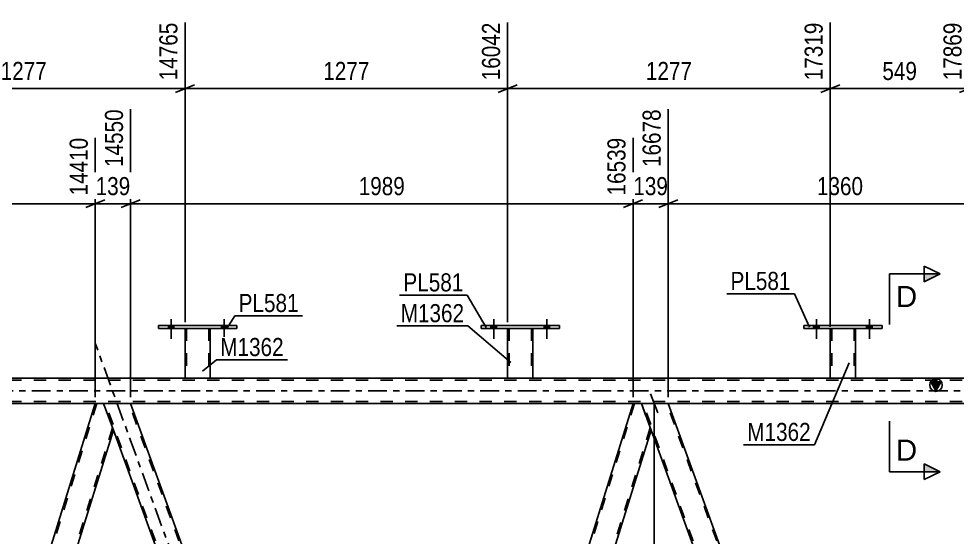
# Model space of a CAD drawing. Header units: millimetres. Extents: x 0 to 841, y 0 to 594.
# Drawn here: x 609.9 to 758.5, y 435.4 to 517.4 of the extents above; entities that cross this region are included whole.
import ezdxf

# ---------------------------------------------------------------- set-up
doc = ezdxf.new("R2010")
doc.units = ezdxf.units.MM
doc.linetypes.add('DXK_LINE_DOT2', pattern=[3.9198, 1.9599, -1.9599])
doc.linetypes.add('DXK_LINE_DOT3', pattern=[5.9187, 2.979, -0.9799, 0.9799, -0.9799])
doc.styles.add('Arial', font='ARIAL.TTF', dxfattribs={"height": 0.2})
doc.styles.add('Arial Narrow', font='ARIALN.TTF', dxfattribs={"height": 0.2})

# ---------------------------------------------------------------- blocks, each defined once
blk = doc.blocks.new('Part-814735472-3443 - 3299')
at = {"color": 2, "linetype": 'Continuous'}
for p, q in [((738.37, 468.39), (738.37, 460.55)), ((742.37, 468.39), (742.37, 460.55)), ((738.37, 460.55), (742.37, 460.55))]:
    blk.add_line(p, q, dxfattribs=at)
at = {"color": 7, "linetype": 'DXK_LINE_DOT2'}
for p, q in [((738.37, 468.39), (742.37, 468.39)), ((738.37, 468.39), (738.37, 468.39)), ((738.37, 468.39), (738.37, 468.39)), ((738.61, 468.39), (738.61, 460.55)), ((742.13, 468.39), (742.13, 460.55)), ((742.37, 468.39), (742.37, 468.39)), ((742.37, 468.39), (742.37, 468.39)), ((742.08, 460.55), (742.12, 460.55)), ((742.08, 460.55), (742.12, 460.55)), ((742.12, 460.55), (742.13, 460.55)), ((742.12, 460.55), (742.13, 460.55))]:
    blk.add_line(p, q, dxfattribs=at)
blk = doc.blocks.new('Bolt-814735472-3317 - 3299')
at = {"linetype": 'Continuous'}
for points in [[(684.65, 468.39), (685.53, 468.39), (685.53, 468.87), (684.65, 468.87)], [(693.05, 468.39), (693.93, 468.39), (693.93, 468.87), (693.05, 468.87)]]:
    blk.add_hatch(color=1, dxfattribs=at).paths.add_polyline_path(points)
at = {"color": 1, "linetype": 'Continuous'}
for p, q in [((685.09, 469.87), (685.09, 466.75)), ((693.49, 469.87), (693.49, 466.75)), ((684.65, 468.87), (684.65, 468.39)), ((685.53, 468.87), (685.53, 468.39)), ((693.05, 468.87), (693.05, 468.39)), ((693.93, 468.87), (693.93, 468.39))]:
    blk.add_line(p, q, dxfattribs=at)
blk = doc.blocks.new('Bolt-814735472-3318 - 3299')
at = {"linetype": 'Continuous'}
for points in [[(684.65, 468.39), (685.53, 468.39), (685.53, 468.87), (684.65, 468.87)], [(693.05, 468.39), (693.93, 468.39), (693.93, 468.87), (693.05, 468.87)]]:
    blk.add_hatch(color=1, dxfattribs=at).paths.add_polyline_path(points)
at = {"color": 1, "linetype": 'Continuous'}
for p, q in [((685.09, 469.87), (685.09, 466.75)), ((693.49, 469.87), (693.49, 466.75)), ((684.65, 468.87), (684.65, 468.39)), ((685.53, 468.87), (685.53, 468.39)), ((693.05, 468.87), (693.05, 468.39)), ((693.93, 468.87), (693.93, 468.39))]:
    blk.add_line(p, q, dxfattribs=at)
blk = doc.blocks.new('Bolt-814735472-3319 - 3299')
at = {"linetype": 'Continuous'}
for points in [[(633.57, 468.39), (634.45, 468.39), (634.45, 468.87), (633.57, 468.87)], [(641.97, 468.39), (642.85, 468.39), (642.85, 468.87), (641.97, 468.87)]]:
    blk.add_hatch(color=1, dxfattribs=at).paths.add_polyline_path(points)
at = {"color": 1, "linetype": 'Continuous'}
for p, q in [((634.01, 469.87), (634.01, 466.75)), ((642.41, 469.87), (642.41, 466.75)), ((633.57, 468.87), (633.57, 468.39)), ((634.45, 468.87), (634.45, 468.39)), ((641.97, 468.87), (641.97, 468.39)), ((642.85, 468.87), (642.85, 468.39))]:
    blk.add_line(p, q, dxfattribs=at)
blk = doc.blocks.new('Bolt-814735472-3320 - 3299')
at = {"linetype": 'Continuous'}
for points in [[(633.57, 468.39), (634.45, 468.39), (634.45, 468.87), (633.57, 468.87)], [(641.97, 468.39), (642.85, 468.39), (642.85, 468.87), (641.97, 468.87)]]:
    blk.add_hatch(color=1, dxfattribs=at).paths.add_polyline_path(points)
at = {"color": 1, "linetype": 'Continuous'}
for p, q in [((634.01, 469.87), (634.01, 466.75)), ((642.41, 469.87), (642.41, 466.75)), ((633.57, 468.87), (633.57, 468.39)), ((634.45, 468.87), (634.45, 468.39)), ((641.97, 468.87), (641.97, 468.39)), ((642.85, 468.87), (642.85, 468.39))]:
    blk.add_line(p, q, dxfattribs=at)
blk = doc.blocks.new('Bolt-814735472-3325 - 3299')
at = {"linetype": 'Continuous'}
for points in [[(735.73, 468.39), (736.61, 468.39), (736.61, 468.87), (735.73, 468.87)], [(744.13, 468.39), (745.01, 468.39), (745.01, 468.87), (744.13, 468.87)]]:
    blk.add_hatch(color=1, dxfattribs=at).paths.add_polyline_path(points)
at = {"color": 1, "linetype": 'Continuous'}
for p, q in [((736.17, 469.87), (736.17, 466.75)), ((744.57, 469.87), (744.57, 466.75)), ((735.73, 468.87), (735.73, 468.39)), ((736.61, 468.87), (736.61, 468.39)), ((744.13, 468.87), (744.13, 468.39)), ((745.01, 468.87), (745.01, 468.39))]:
    blk.add_line(p, q, dxfattribs=at)
blk = doc.blocks.new('Bolt-814735472-3326 - 3299')
at = {"linetype": 'Continuous'}
for points in [[(735.73, 468.39), (736.61, 468.39), (736.61, 468.87), (735.73, 468.87)], [(744.13, 468.39), (745.01, 468.39), (745.01, 468.87), (744.13, 468.87)]]:
    blk.add_hatch(color=1, dxfattribs=at).paths.add_polyline_path(points)
at = {"color": 1, "linetype": 'Continuous'}
for p, q in [((736.17, 469.87), (736.17, 466.75)), ((744.57, 469.87), (744.57, 466.75)), ((735.73, 468.87), (735.73, 468.39)), ((736.61, 468.87), (736.61, 468.39)), ((744.13, 468.87), (744.13, 468.39)), ((745.01, 468.87), (745.01, 468.39))]:
    blk.add_line(p, q, dxfattribs=at)
blk = doc.blocks.new('Part-814735472-3448 - 3299')
at = {"color": 2, "linetype": 'Continuous'}
for p, q in [((683.09, 468.87), (683.09, 468.39)), ((695.49, 468.87), (683.09, 468.87)), ((683.09, 468.39), (695.49, 468.39)), ((695.49, 468.39), (695.49, 468.87))]:
    blk.add_line(p, q, dxfattribs=at)
blk = doc.blocks.new('Part-814735472-3453 - 3299')
at = {"color": 2, "linetype": 'Continuous'}
for p, q in [((687.29, 468.39), (687.29, 460.55)), ((691.29, 468.39), (691.29, 460.55)), ((687.29, 460.55), (691.29, 460.55))]:
    blk.add_line(p, q, dxfattribs=at)
at = {"color": 7, "linetype": 'DXK_LINE_DOT2'}
for p, q in [((687.29, 468.39), (691.29, 468.39)), ((687.29, 468.39), (687.29, 468.39)), ((687.29, 468.39), (687.29, 468.39)), ((687.53, 468.39), (687.53, 460.55)), ((691.05, 468.39), (691.05, 460.55)), ((691.29, 468.39), (691.29, 468.39)), ((691.29, 468.39), (691.29, 468.39)), ((691, 460.55), (691.04, 460.55)), ((691, 460.55), (691.04, 460.55)), ((691.04, 460.55), (691.05, 460.55)), ((691.04, 460.55), (691.05, 460.55))]:
    blk.add_line(p, q, dxfattribs=at)
blk = doc.blocks.new('Part-814735472-3458 - 3299')
at = {"color": 2, "linetype": 'Continuous'}
for p, q in [((632.01, 468.87), (632.01, 468.39)), ((644.41, 468.87), (632.01, 468.87)), ((632.01, 468.39), (644.41, 468.39)), ((644.41, 468.39), (644.41, 468.87))]:
    blk.add_line(p, q, dxfattribs=at)
blk = doc.blocks.new('Part-814735472-3463 - 3299')
at = {"color": 2, "linetype": 'Continuous'}
for p, q in [((636.21, 468.39), (636.21, 460.55)), ((640.21, 468.39), (640.21, 460.55)), ((636.21, 460.55), (640.21, 460.55))]:
    blk.add_line(p, q, dxfattribs=at)
at = {"color": 7, "linetype": 'DXK_LINE_DOT2'}
for p, q in [((636.21, 468.39), (640.21, 468.39)), ((636.21, 468.39), (636.21, 468.39)), ((636.21, 468.39), (636.21, 468.39)), ((636.45, 468.39), (636.45, 460.55)), ((639.97, 468.39), (639.97, 460.55)), ((640.21, 468.39), (640.21, 468.39)), ((640.21, 468.39), (640.21, 468.39)), ((639.92, 460.55), (639.95, 460.55)), ((639.92, 460.55), (639.95, 460.55)), ((639.95, 460.55), (639.97, 460.55)), ((639.95, 460.55), (639.97, 460.55))]:
    blk.add_line(p, q, dxfattribs=at)
blk = doc.blocks.new('Part-814735472-3633 - 3299')
at = {"linetype": 'Continuous'}
blk.add_hatch(color=2, dxfattribs=at).paths.add_polyline_path([(755.11, 458.54), (754.31, 459.94), (755.91, 459.94)])
at = {"color": 2, "linetype": 'Continuous'}
for p, q in [((102.93, 460.54), (767.11, 460.54)), ((755.11, 458.54), (754.31, 459.94)), ((754.31, 459.94), (755.91, 459.94)), ((755.91, 459.94), (755.11, 458.54)), ((622.01, 456.54), (542.46, 456.54)), ((707.15, 456.54), (627.59, 456.54)), ((767.11, 456.54), (712.72, 456.54))]:
    blk.add_line(p, q, dxfattribs=at)
at = {"color": 7, "linetype": 'DXK_LINE_DOT2'}
for p, q in [((767.11, 460.22), (102.93, 460.22)), ((767.11, 456.86), (102.93, 456.86)), ((627.59, 456.54), (622.01, 456.54)), ((712.72, 456.54), (707.15, 456.54))]:
    blk.add_line(p, q, dxfattribs=at)
at = {"color": 7, "linetype": 'DXK_LINE_DOT3'}
blk.add_line((102.93, 458.54), (767.11, 458.54), dxfattribs=at)
at = {"color": 2, "linetype": 'Continuous'}
blk.add_circle((755.11, 459.44), 1, dxfattribs=at)
blk = doc.blocks.new('Part-814735472-3488 - 3299')
at = {"color": 2, "linetype": 'Continuous'}
for p, q in [((734.17, 468.87), (734.17, 468.39)), ((746.57, 468.87), (734.17, 468.87)), ((734.17, 468.39), (746.57, 468.39)), ((746.57, 468.39), (746.57, 468.87))]:
    blk.add_line(p, q, dxfattribs=at)
blk = doc.blocks.new('Part-814735472-3549 - 3299')
at = {"color": 7, "linetype": 'DXK_LINE_DOT3'}
blk.add_line((673, 325.93), (622.04, 465.94), dxfattribs=at)
at = {"color": 2, "linetype": 'Continuous'}
for p, q in [((627.59, 456.54), (623.33, 456.54)), ((669.96, 340.14), (627.59, 456.54)), ((665.7, 340.14), (624.88, 452.29))]:
    blk.add_line(p, q, dxfattribs=at)
at = {"color": 7, "linetype": 'DXK_LINE_DOT2'}
for p, q in [((623.33, 456.54), (624.88, 452.29)), ((667.71, 335.32), (623.59, 456.54)), ((671.45, 335.32), (627.33, 456.54)), ((667.45, 335.32), (665.7, 340.14)), ((671.71, 335.32), (669.96, 340.14)), ((671.71, 335.32), (667.45, 335.32))]:
    blk.add_line(p, q, dxfattribs=at)
blk = doc.blocks.new('Part-814735472-3554 - 3299')
at = {"color": 7, "linetype": 'DXK_LINE_DOT2'}
for p, q in [((707.4, 456.54), (670.58, 338.42)), ((709.88, 452.67), (673.3, 335.32)), ((670.87, 340.14), (670.45, 338.79)), ((671.71, 335.32), (670.45, 338.79)), ((675.06, 340.14), (673.55, 335.32)), ((673.55, 335.32), (671.71, 335.32))]:
    blk.add_line(p, q, dxfattribs=at)
at = {"color": 2, "linetype": 'Continuous'}
for p, q in [((707.15, 456.54), (670.87, 340.14)), ((708.47, 456.54), (707.15, 456.54)), ((710.01, 452.29), (708.47, 456.54)), ((710.01, 452.29), (675.06, 340.14))]:
    blk.add_line(p, q, dxfattribs=at)
blk = doc.blocks.new('Part-814735472-3564 - 3299')
at = {"color": 2, "linetype": 'Continuous'}
for p, q in [((712.72, 456.54), (708.47, 456.54)), ((756.84, 335.32), (712.72, 456.54)), ((752.59, 335.32), (710.01, 452.29))]:
    blk.add_line(p, q, dxfattribs=at)
at = {"color": 7, "linetype": 'DXK_LINE_DOT2'}
for p, q in [((708.47, 456.54), (710.01, 452.29)), ((752.84, 335.32), (708.72, 456.54)), ((756.59, 335.32), (712.47, 456.54)), ((752.59, 335.32), (756.84, 335.32))]:
    blk.add_line(p, q, dxfattribs=at)
blk = doc.blocks.new('Part-814735472-3569 - 3299')
at = {"color": 2, "linetype": 'Continuous'}
for p, q in [((622.01, 456.54), (585.31, 338.79)), ((623.33, 456.54), (622.01, 456.54)), ((623.33, 456.54), (624.88, 452.29)), ((624.88, 452.29), (588.42, 335.32)), ((586.58, 335.32), (585.31, 338.79))]:
    blk.add_line(p, q, dxfattribs=at)
at = {"color": 7, "linetype": 'DXK_LINE_DOT2'}
for p, q in [((622.27, 456.54), (585.45, 338.42)), ((624.74, 452.67), (588.17, 335.32)), ((588.42, 335.32), (586.58, 335.32))]:
    blk.add_line(p, q, dxfattribs=at)
blk = doc.blocks.new('StraightDimension-814735472-4511 - 3299')
at = {"color": 7, "linetype": 'Continuous'}
for p, q in [((627.59, 457.54), (627.59, 503.08)), ((707.15, 457.54), (707.15, 498.58)), ((629.09, 488.74), (626.09, 487.54)), ((627.59, 488.14), (707.15, 488.14)), ((705.65, 487.54), (708.65, 488.74))]:
    blk.add_line(p, q, dxfattribs=at)
at = {"color": 0}
blk.add_wipeout([(671.63, 488.89), (671.63, 493.09), (663.11, 493.09), (663.11, 488.89)], dxfattribs=at)
at = {"color": 3, "style": 'Arial Narrow'}
blk.add_text('1989', height=2.863, dxfattribs=at).set_placement((663.71, 489.49))
at = {"color": 0, "linetype": 'Continuous'}
blk.add_wipeout([(706.55, 499.18), (702.35, 499.18), (702.35, 488.84), (706.55, 488.84)], dxfattribs=at)
at = {"color": 3, "linetype": 'Continuous', "style": 'Arial Narrow'}
blk.add_text('16539', height=2.863, rotation=90.0002, dxfattribs=at).set_placement((705.95, 489.44))
blk = doc.blocks.new('StraightDimension-814735472-3995 - 3299')
at = {"color": 7, "linetype": 'Continuous'}
for p, q in [((711.09, 455.04), (709.89, 458.04)), ((722.74, 456.54), (707.64, 456.54)), ((710.49, 335.32), (710.49, 456.54)), ((709.89, 336.82), (711.09, 333.82)), ((727.42, 335.32), (707.64, 335.32))]:
    blk.add_line(p, q, dxfattribs=at)
at = {"color": 0}
blk.add_wipeout([(709.74, 400.19), (705.54, 400.19), (705.54, 391.68), (709.74, 391.68)], dxfattribs=at)
at = {"color": 3, "style": 'Arial Narrow'}
blk.add_text('3031', height=2.863, rotation=90.0002, dxfattribs=at).set_placement((709.14, 392.28))
blk = doc.blocks.new('StraightDimension-814735472-12376 - 3299')
at = {"color": 7, "linetype": 'Continuous'}
for p, q in [((820.19, 467.85), (818.99, 470.85)), ((765.35, 469.35), (821.99, 469.35)), ((819.59, 324.94), (819.59, 469.35)), ((818.99, 326.44), (820.19, 323.44)), ((679.19, 324.94), (821.99, 324.94))]:
    blk.add_line(p, q, dxfattribs=at)
at = {"color": 0}
blk.add_wipeout([(818.84, 401.4), (814.64, 401.4), (814.64, 392.89), (818.84, 392.89)], dxfattribs=at)
at = {"color": 3, "style": 'Arial Narrow'}
blk.add_text('3610', height=2.863, rotation=90.0002, dxfattribs=at).set_placement((818.24, 393.49))
blk = doc.blocks.new('StraightDimension-814735472-4463 - 3299')
at = {"color": 7, "linetype": 'Continuous'}
for p, q in [((542.46, 457.54), (542.46, 503.08)), ((622.01, 457.54), (622.01, 498.58)), ((543.96, 488.74), (540.96, 487.54)), ((542.46, 488.14), (622.01, 488.14)), ((620.51, 487.54), (623.51, 488.74))]:
    blk.add_line(p, q, dxfattribs=at)
at = {"color": 0}
blk.add_wipeout([(586.49, 488.89), (586.49, 493.09), (577.98, 493.09), (577.98, 488.89)], dxfattribs=at)
at = {"color": 3, "style": 'Arial Narrow'}
blk.add_text('1989', height=2.863, dxfattribs=at).set_placement((578.58, 489.49))
at = {"color": 0, "linetype": 'Continuous'}
blk.add_wipeout([(621.41, 499.18), (617.21, 499.18), (617.21, 488.84), (621.41, 488.84)], dxfattribs=at)
at = {"color": 3, "linetype": 'Continuous', "style": 'Arial Narrow'}
blk.add_text('14410', height=2.863, rotation=90.0002, dxfattribs=at).set_placement((620.81, 489.44))
blk = doc.blocks.new('StraightDimension-814735472-4487 - 3299')
at = {"color": 7, "linetype": 'Continuous'}
for p, q in [((627.59, 457.54), (627.59, 503.08)), ((622.01, 457.54), (622.01, 498.58)), ((620.51, 487.54), (623.51, 488.74)), ((622.01, 488.14), (627.59, 488.14)), ((629.09, 488.74), (626.09, 487.54))]:
    blk.add_line(p, q, dxfattribs=at)
at = {"color": 0}
blk.add_wipeout([(628.14, 488.89), (628.14, 493.09), (621.46, 493.09), (621.46, 488.89)], dxfattribs=at)
at = {"color": 3, "style": 'Arial Narrow'}
blk.add_text('139', height=2.863, dxfattribs=at).set_placement((622.06, 489.49))
at = {"color": 0, "linetype": 'Continuous'}
blk.add_wipeout([(626.99, 503.68), (622.79, 503.68), (622.79, 493.34), (626.99, 493.34)], dxfattribs=at)
at = {"color": 3, "linetype": 'Continuous', "style": 'Arial Narrow'}
blk.add_text('14550', height=2.863, rotation=90.0002, dxfattribs=at).set_placement((626.39, 493.94))
blk = doc.blocks.new('StraightDimension-814735472-4535 - 3299')
at = {"color": 7, "linetype": 'Continuous'}
for p, q in [((712.72, 457.54), (712.72, 503.08)), ((707.15, 457.54), (707.15, 498.58)), ((705.65, 487.54), (708.65, 488.74)), ((707.15, 488.14), (712.72, 488.14)), ((714.22, 488.74), (711.22, 487.54))]:
    blk.add_line(p, q, dxfattribs=at)
at = {"color": 0}
blk.add_wipeout([(713.28, 488.89), (713.28, 493.09), (706.59, 493.09), (706.59, 488.89)], dxfattribs=at)
at = {"color": 3, "style": 'Arial Narrow'}
blk.add_text('139', height=2.863, dxfattribs=at).set_placement((707.19, 489.49))
at = {"color": 0, "linetype": 'Continuous'}
blk.add_wipeout([(712.12, 503.68), (707.92, 503.68), (707.92, 493.34), (712.12, 493.34)], dxfattribs=at)
at = {"color": 3, "linetype": 'Continuous', "style": 'Arial Narrow'}
blk.add_text('16678', height=2.863, rotation=90.0002, dxfattribs=at).set_placement((711.52, 493.94))
blk = doc.blocks.new('StraightDimension-814735472-4559 - 3299')
at = {"color": 7, "linetype": 'Continuous'}
for p, q in [((712.72, 457.54), (712.72, 503.08)), ((767.11, 461.54), (767.11, 498.58)), ((714.22, 488.74), (711.22, 487.54)), ((712.72, 488.14), (767.11, 488.14)), ((765.61, 487.54), (768.61, 488.74))]:
    blk.add_line(p, q, dxfattribs=at)
at = {"color": 0}
blk.add_wipeout([(744.17, 488.89), (744.17, 493.09), (735.66, 493.09), (735.66, 488.89)], dxfattribs=at)
at = {"color": 3, "style": 'Arial Narrow'}
blk.add_text('1360', height=2.863, dxfattribs=at).set_placement((736.26, 489.49))
at = {"color": 0, "linetype": 'Continuous'}
blk.add_wipeout([(766.51, 499.18), (762.31, 499.18), (762.31, 488.84), (766.51, 488.84)], dxfattribs=at)
at = {"color": 3, "linetype": 'Continuous', "style": 'Arial Narrow'}
blk.add_text('18038', height=2.863, rotation=90.0002, dxfattribs=at).set_placement((765.91, 489.44))
blk = doc.blocks.new('StraightDimension-814735472-8006 - 3299')
at = {"color": 7, "linetype": 'Continuous'}
for p, q in [((585.13, 469.39), (585.13, 516.8)), ((636.21, 469.39), (636.21, 516.8)), ((586.63, 506.96), (583.63, 505.76)), ((634.71, 505.76), (637.71, 506.96)), ((585.13, 506.36), (636.21, 506.36))]:
    blk.add_line(p, q, dxfattribs=at)
at = {"color": 0}
blk.add_wipeout([(614.93, 507.11), (614.93, 511.31), (606.42, 511.31), (606.42, 507.11)], dxfattribs=at)
at = {"color": 3, "style": 'Arial Narrow'}
blk.add_text('1277', height=2.863, dxfattribs=at).set_placement((607.02, 507.71))
at = {"color": 0, "linetype": 'Continuous'}
blk.add_wipeout([(635.61, 517.4), (631.41, 517.4), (631.41, 507.06), (635.61, 507.06)], dxfattribs=at)
at = {"color": 3, "linetype": 'Continuous', "style": 'Arial Narrow'}
blk.add_text('14765', height=2.863, rotation=90.0002, dxfattribs=at).set_placement((635.01, 507.66))
blk = doc.blocks.new('StraightDimension-814735472-8003 - 3299')
at = {"color": 7, "linetype": 'Continuous'}
for p, q in [((738.37, 468.66), (738.37, 516.8)), ((760.35, 470.35), (760.35, 516.8)), ((739.87, 506.96), (736.87, 505.76)), ((758.85, 505.76), (761.85, 506.96)), ((738.37, 506.36), (760.35, 506.36))]:
    blk.add_line(p, q, dxfattribs=at)
at = {"color": 0}
blk.add_wipeout([(752.7, 507.11), (752.7, 511.31), (746.02, 511.31), (746.02, 507.11)], dxfattribs=at)
at = {"color": 3, "style": 'Arial Narrow'}
blk.add_text('549', height=2.863, dxfattribs=at).set_placement((746.62, 507.71))
at = {"color": 0, "linetype": 'Continuous'}
blk.add_wipeout([(759.75, 517.4), (755.55, 517.4), (755.55, 507.06), (759.75, 507.06)], dxfattribs=at)
at = {"color": 3, "linetype": 'Continuous', "style": 'Arial Narrow'}
blk.add_text('17869', height=2.863, rotation=90.0002, dxfattribs=at).set_placement((759.15, 507.66))
blk = doc.blocks.new('StraightDimension-814735472-8004 - 3299')
at = {"color": 7, "linetype": 'Continuous'}
for p, q in [((687.29, 469.39), (687.29, 516.8)), ((738.37, 468.66), (738.37, 516.8)), ((688.79, 506.96), (685.79, 505.76)), ((736.87, 505.76), (739.87, 506.96)), ((687.29, 506.36), (738.37, 506.36))]:
    blk.add_line(p, q, dxfattribs=at)
at = {"color": 0}
blk.add_wipeout([(717.09, 507.11), (717.09, 511.31), (708.58, 511.31), (708.58, 507.11)], dxfattribs=at)
at = {"color": 3, "style": 'Arial Narrow'}
blk.add_text('1277', height=2.863, dxfattribs=at).set_placement((709.18, 507.71))
at = {"color": 0, "linetype": 'Continuous'}
blk.add_wipeout([(737.77, 517.4), (733.57, 517.4), (733.57, 507.06), (737.77, 507.06)], dxfattribs=at)
at = {"color": 3, "linetype": 'Continuous', "style": 'Arial Narrow'}
blk.add_text('17319', height=2.863, rotation=90.0002, dxfattribs=at).set_placement((737.17, 507.66))
blk = doc.blocks.new('StraightDimension-814735472-8005 - 3299')
at = {"color": 7, "linetype": 'Continuous'}
for p, q in [((636.21, 469.39), (636.21, 516.8)), ((687.29, 469.39), (687.29, 516.8)), ((637.71, 506.96), (634.71, 505.76)), ((685.79, 505.76), (688.79, 506.96)), ((636.21, 506.36), (687.29, 506.36))]:
    blk.add_line(p, q, dxfattribs=at)
at = {"color": 0}
blk.add_wipeout([(666.01, 507.11), (666.01, 511.31), (657.5, 511.31), (657.5, 507.11)], dxfattribs=at)
at = {"color": 3, "style": 'Arial Narrow'}
blk.add_text('1277', height=2.863, dxfattribs=at).set_placement((658.1, 507.71))
at = {"color": 0, "linetype": 'Continuous'}
blk.add_wipeout([(686.69, 517.4), (682.49, 517.4), (682.49, 507.06), (686.69, 507.06)], dxfattribs=at)
at = {"color": 3, "linetype": 'Continuous', "style": 'Arial Narrow'}
blk.add_text('16042', height=2.863, rotation=90.0002, dxfattribs=at).set_placement((686.09, 507.66))
blk = doc.blocks.new('Mark-814735472-3444 - 3299')
at = {"color": 0}
blk.add_wipeout([(680.3, 474.26), (680.3, 477.26), (670.79, 477.26), (670.79, 474.26)], dxfattribs=at)
blk.add_wipeout([(680.3, 474.26), (680.3, 477.26), (670.79, 477.26), (670.79, 474.26)], dxfattribs=at)
at = {"color": 30, "linetype": 'Continuous'}
for p in [(670.19, 473.66), (683.91, 468.57)]:
    blk.add_line(p, (680.9, 473.66), dxfattribs=at)
at = {"color": 3, "style": 'Arial Narrow'}
blk.add_text('PL581', height=2.863, dxfattribs=at).set_placement((670.79, 474.26))
blk = doc.blocks.new('Mark-814735472-3439 - 3299')
at = {"color": 0}
blk.add_wipeout([(735.28, 450.6), (735.28, 453.6), (725.23, 453.6), (725.23, 450.6)], dxfattribs=at)
blk.add_wipeout([(735.28, 450.6), (735.28, 453.6), (725.23, 453.6), (725.23, 450.6)], dxfattribs=at)
at = {"color": 30, "linetype": 'Continuous'}
for p in [(741.37, 462.98), (724.63, 450)]:
    blk.add_line(p, (735.88, 450), dxfattribs=at)
at = {"color": 3, "style": 'Arial Narrow'}
blk.add_text('M1362', height=2.863, dxfattribs=at).set_placement((725.23, 450.6))
blk = doc.blocks.new('Mark-814735472-3449 - 3299')
at = {"color": 0}
blk.add_wipeout([(680.41, 469.39), (680.41, 472.39), (670.36, 472.39), (670.36, 469.39)], dxfattribs=at)
blk.add_wipeout([(680.41, 469.39), (680.41, 472.39), (670.36, 472.39), (670.36, 469.39)], dxfattribs=at)
at = {"color": 30, "linetype": 'Continuous'}
for p in [(669.76, 468.79), (687.77, 463)]:
    blk.add_line(p, (681.01, 468.79), dxfattribs=at)
at = {"color": 3, "style": 'Arial Narrow'}
blk.add_text('M1362', height=2.863, dxfattribs=at).set_placement((670.36, 469.39))
blk = doc.blocks.new('Mark-814735472-3454 - 3299')
at = {"color": 0}
blk.add_wipeout([(654.2, 471), (654.2, 474), (644.7, 474), (644.7, 471)], dxfattribs=at)
blk.add_wipeout([(654.2, 471), (654.2, 474), (644.7, 474), (644.7, 471)], dxfattribs=at)
at = {"color": 30, "linetype": 'Continuous'}
for p, q in [((642.82, 468.39), (644.1, 470.4)), ((644.1, 470.4), (654.8, 470.4))]:
    blk.add_line(p, q, dxfattribs=at)
at = {"color": 3, "style": 'Arial Narrow'}
blk.add_text('PL581', height=2.863, dxfattribs=at).set_placement((644.7, 471))
blk = doc.blocks.new('Mark-814735472-3459 - 3299')
at = {"color": 0}
blk.add_wipeout([(651.84, 464.03), (651.84, 467.03), (641.79, 467.03), (641.79, 464.03)], dxfattribs=at)
blk.add_wipeout([(651.84, 464.03), (651.84, 467.03), (641.79, 467.03), (641.79, 464.03)], dxfattribs=at)
at = {"color": 30, "linetype": 'Continuous'}
for p, q in [((638.99, 461.65), (641.19, 463.43)), ((641.19, 463.43), (652.44, 463.43))]:
    blk.add_line(p, q, dxfattribs=at)
at = {"color": 3, "style": 'Arial Narrow'}
blk.add_text('M1362', height=2.863, dxfattribs=at).set_placement((641.79, 464.03))
blk = doc.blocks.new('Mark-814735472-3484 - 3299')
at = {"color": 0}
blk.add_wipeout([(732.09, 474.49), (732.09, 477.49), (722.58, 477.49), (722.58, 474.49)], dxfattribs=at)
blk.add_wipeout([(732.09, 474.49), (732.09, 477.49), (722.58, 477.49), (722.58, 474.49)], dxfattribs=at)
at = {"color": 30, "linetype": 'Continuous'}
for p in [(721.98, 473.89), (735.09, 468.61)]:
    blk.add_line(p, (732.69, 473.89), dxfattribs=at)
at = {"color": 3, "style": 'Arial Narrow'}
blk.add_text('PL581', height=2.863, dxfattribs=at).set_placement((722.58, 474.49))
blk = doc.blocks.new('SectionMark-814735472-5046 - 3299')
at = {"linetype": 'Continuous'}
for points in [[(753.26, 475.78), (753.26, 477.03), (755.76, 477.03)], [(753.26, 445.73), (753.26, 446.98), (755.76, 445.73)]]:
    blk.add_hatch(color=6, dxfattribs=at).paths.add_polyline_path(points)
at = {"color": 6, "linetype": 'Continuous'}
for p, q in [((747.76, 477.03), (747.76, 469.03)), ((747.76, 477.03), (755.76, 477.03)), ((753.26, 475.78), (753.26, 478.28)), ((753.26, 478.28), (755.76, 477.03)), ((755.76, 477.03), (753.26, 475.78)), ((747.76, 445.73), (747.76, 453.73)), ((755.76, 445.73), (753.26, 446.98)), ((753.26, 446.98), (753.26, 444.48)), ((747.76, 445.73), (755.76, 445.73)), ((755.76, 445.73), (753.26, 444.48))]:
    blk.add_line(p, q, dxfattribs=at)
at = {"color": 0, "linetype": 'Continuous'}
for points in [[(752.13, 471.78), (752.13, 475.28), (748.76, 475.28), (748.76, 471.78)], [(752.13, 447.48), (752.13, 450.98), (748.76, 450.98), (748.76, 447.48)]]:
    blk.add_wipeout(points, dxfattribs=at)
at = {"color": 3, "linetype": 'Continuous', "style": 'Arial'}
for p in [(748.76, 471.78), (748.76, 447.48)]:
    blk.add_text('D', height=3.34, dxfattribs=at).set_placement(p)

msp = doc.modelspace()

# ---------------------------------------------------------------- block references
for name in ['Bolt-814735472-3319 - 3299', 'Bolt-814735472-3320 - 3299', 'Bolt-814735472-3317 - 3299', 'Bolt-814735472-3318 - 3299', 'Bolt-814735472-3325 - 3299', 'Bolt-814735472-3326 - 3299', 'Part-814735472-3458 - 3299', 'Part-814735472-3463 - 3299', 'Part-814735472-3448 - 3299', 'Part-814735472-3453 - 3299', 'Part-814735472-3488 - 3299', 'Part-814735472-3443 - 3299', 'Part-814735472-3549 - 3299', 'Part-814735472-3633 - 3299', 'Part-814735472-3569 - 3299', 'Part-814735472-3554 - 3299', 'Part-814735472-3564 - 3299']:
    msp.add_blockref(name, (0, 0))

# ---------------------------------------------------------------- next in the draw order: block references
for name in ['StraightDimension-814735472-4463 - 3299', 'StraightDimension-814735472-4511 - 3299']:
    msp.add_blockref(name, (0, 0))

# ---------------------------------------------------------------- next in the draw order: block references
for name in ['StraightDimension-814735472-4487 - 3299', 'Mark-814735472-3459 - 3299', 'StraightDimension-814735472-3995 - 3299']:
    msp.add_blockref(name, (0, 0))

# ---------------------------------------------------------------- next in the draw order: block references
for name in ['StraightDimension-814735472-8006 - 3299', 'StraightDimension-814735472-12376 - 3299']:
    msp.add_blockref(name, (0, 0))

# ---------------------------------------------------------------- next in the draw order: block references
msp.add_blockref('StraightDimension-814735472-4535 - 3299', (0, 0))

# ---------------------------------------------------------------- next in the draw order: block references
msp.add_blockref('StraightDimension-814735472-4559 - 3299', (0, 0))

# ---------------------------------------------------------------- next in the draw order: block references
for name in ['StraightDimension-814735472-8003 - 3299', 'Mark-814735472-3439 - 3299']:
    msp.add_blockref(name, (0, 0))

# ---------------------------------------------------------------- next in the draw order: block references
for name in ['StraightDimension-814735472-8004 - 3299', 'SectionMark-814735472-5046 - 3299']:
    msp.add_blockref(name, (0, 0))

# ---------------------------------------------------------------- next in the draw order: block references
for name in ['StraightDimension-814735472-8005 - 3299', 'Mark-814735472-3484 - 3299']:
    msp.add_blockref(name, (0, 0))

# ---------------------------------------------------------------- next in the draw order: block references
for name in ['Mark-814735472-3444 - 3299', 'Mark-814735472-3454 - 3299']:
    msp.add_blockref(name, (0, 0))

# ---------------------------------------------------------------- next in the draw order: block references
msp.add_blockref('Mark-814735472-3449 - 3299', (0, 0))

doc.saveas('drawing.dxf')
